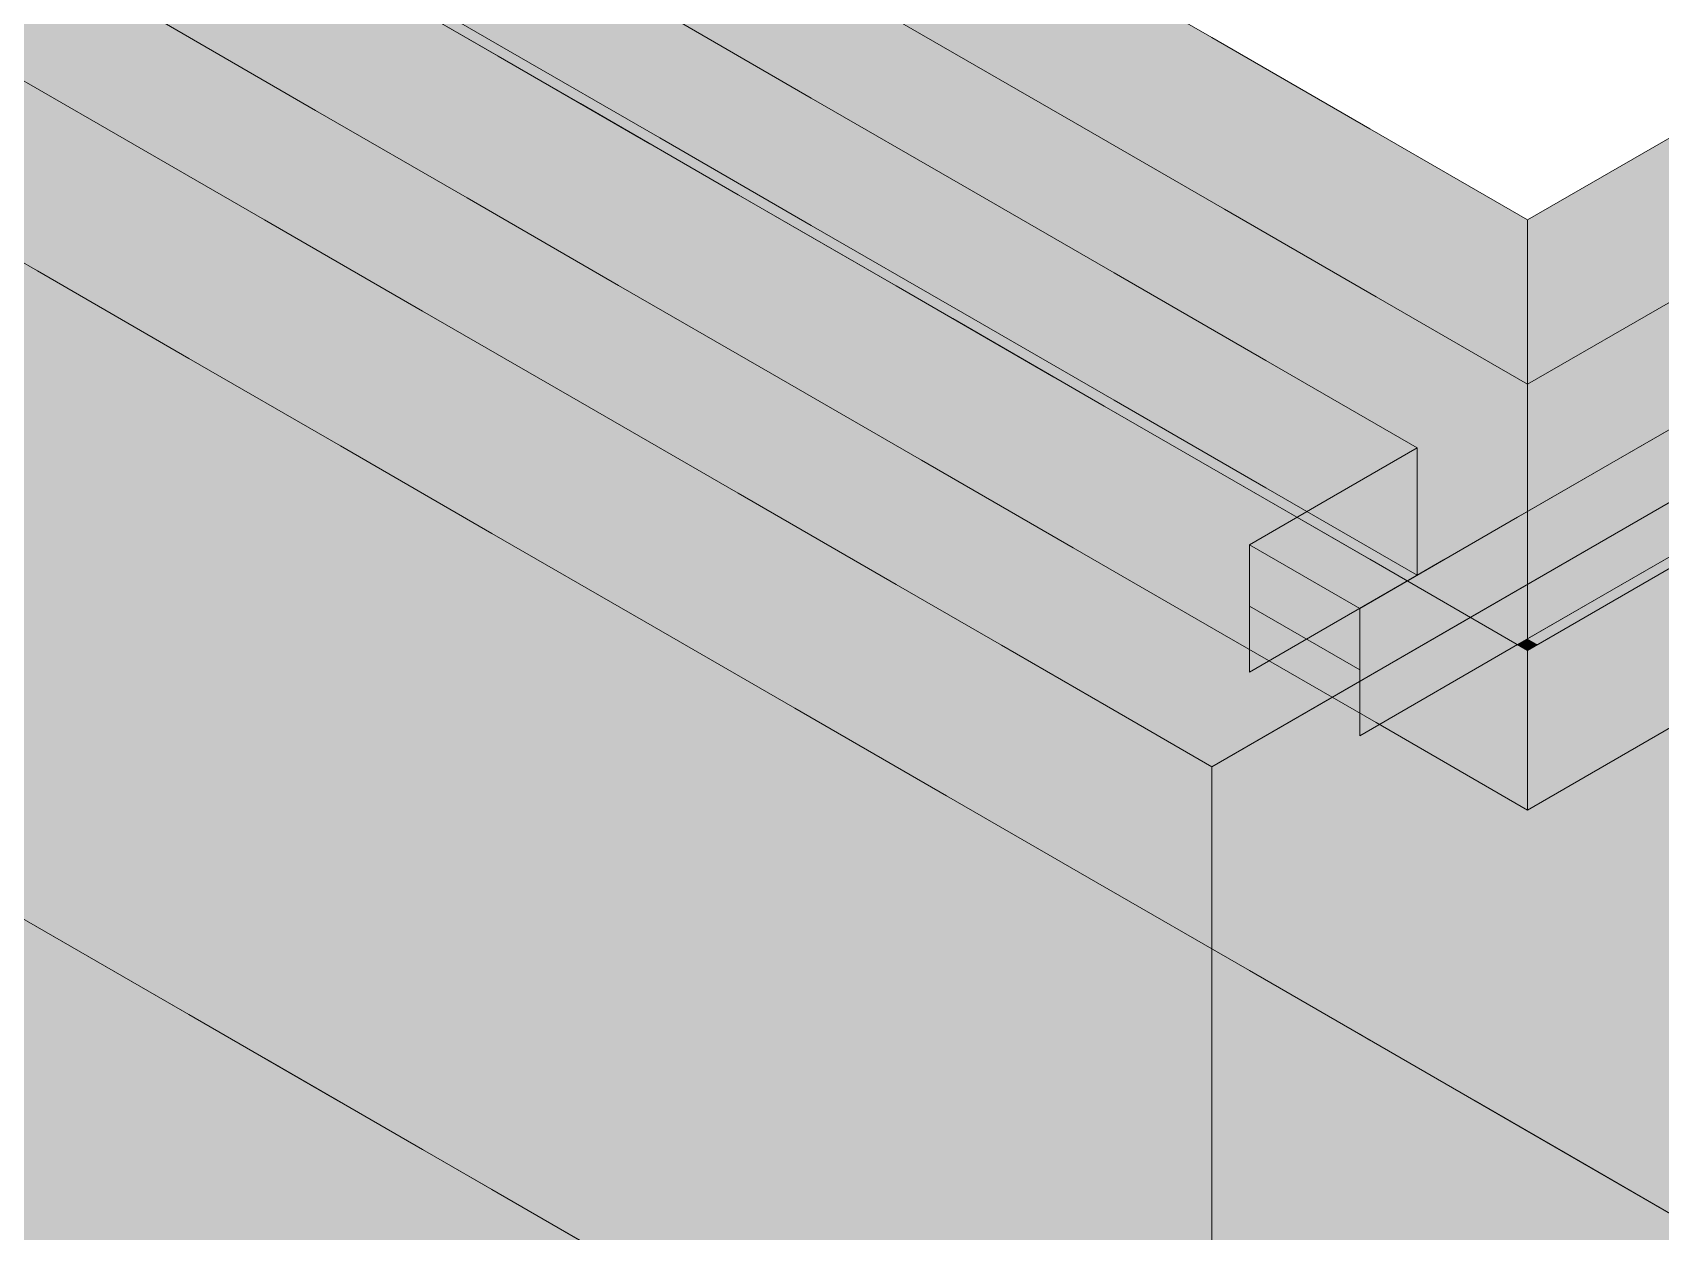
# Model space of a CAD drawing. Header units: metres. Extents: x 349021 to 349543, y 9281040 to 9281959.
# Drawn here: x 349206.8649 to 349207.3114, y 9281043.5325 to 9281043.8614 of the extents above; entities that cross this region are included whole.
import ezdxf

# ---------------------------------------------------------------- set-up
doc = ezdxf.new("R2010")
doc.units = ezdxf.units.M
doc.header["$LTSCALE"] = 0.25
doc.layers.add('ISO-3D', color=7, linetype='CONTINUOUS', lineweight=13)
doc.layers.add('ISO-3D-ARISTAS', color=250, linetype='CONTINUOUS', lineweight=13)

msp = doc.modelspace()

# ---------------------------------------------------------------- linework, layer by layer
at = {"layer": 'ISO-3D', "true_color": 0x9e9d98}
for points in [[(349207.01519, 9281043.86), (349206.97189, 9281043.885), (349207.01519, 9281043.91), (349206.97189, 9281043.935)], [(349207.10179, 9281043.86), (349207.05849, 9281043.885), (349207.10179, 9281043.91), (349207.05849, 9281043.935)], [(349206.98411, 9281043.857), (349206.94255, 9281043.88099), (349206.98411, 9281043.89795), (349206.94255, 9281043.92194)], [(349206.99542, 9281043.85649), (349206.95386, 9281043.88048), (349206.99542, 9281043.89142), (349206.95386, 9281043.91541)], [(349207.05849, 9281043.835), (349207.01519, 9281043.86), (349207.05849, 9281043.885), (349207.01519, 9281043.91)], [(349207.06722, 9281043.84996), (349207.02566, 9281043.87395), (349207.06722, 9281043.88489), (349207.02566, 9281043.90888)], [(349207.1451, 9281043.835), (349207.10179, 9281043.86), (349207.1451, 9281043.885), (349207.10179, 9281043.91)], [(349206.94255, 9281043.84004), (349206.901, 9281043.86403), (349206.94255, 9281043.88099), (349206.901, 9281043.90498)], [(349207.02566, 9281043.833), (349206.98411, 9281043.857), (349207.02566, 9281043.87395), (349206.98411, 9281043.89795)], [(349207.03697, 9281043.8325), (349206.99542, 9281043.85649), (349207.03697, 9281043.86742), (349206.99542, 9281043.89142)], [(349206.98411, 9281043.81605), (349206.94255, 9281043.84004), (349206.98411, 9281043.857), (349206.94255, 9281043.88099)], [(349207.01519, 9281043.8419), (349206.97189, 9281043.8669), (349207.01519, 9281043.86), (349206.97189, 9281043.885)], [(349207.10179, 9281043.81), (349207.05849, 9281043.835), (349207.10179, 9281043.86), (349207.05849, 9281043.885)], [(349207.10878, 9281043.82597), (349207.06722, 9281043.84996), (349207.10878, 9281043.86089), (349207.06722, 9281043.88489)], [(349207.1884, 9281043.81), (349207.1451, 9281043.835), (349207.1884, 9281043.86), (349207.1451, 9281043.885)], [(349207.06722, 9281043.80901), (349207.02566, 9281043.833), (349207.06722, 9281043.84996), (349207.02566, 9281043.87395)], [(349207.07853, 9281043.80851), (349207.03697, 9281043.8325), (349207.07853, 9281043.84343), (349207.03697, 9281043.86742)], [(349206.88529, 9281043.785), (349206.84199, 9281043.81), (349206.88529, 9281043.835), (349206.84199, 9281043.86)], [(349207.05849, 9281043.8169), (349207.01519, 9281043.8419), (349207.05849, 9281043.835), (349207.01519, 9281043.86)], [(349207.1451, 9281043.785), (349207.10179, 9281043.81), (349207.1451, 9281043.835), (349207.10179, 9281043.86)], [(349207.15033, 9281043.80198), (349207.10878, 9281043.82597), (349207.15033, 9281043.8369), (349207.10878, 9281043.86089)], [(349207.2317, 9281043.785), (349207.1884, 9281043.81), (349207.2317, 9281043.835), (349207.1884, 9281043.86)], [(349207.02566, 9281043.79205), (349206.98411, 9281043.81605), (349207.02566, 9281043.833), (349206.98411, 9281043.857)], [(349207.10878, 9281043.78502), (349207.06722, 9281043.80901), (349207.10878, 9281043.82597), (349207.06722, 9281043.84996)], [(349207.12009, 9281043.78451), (349207.07853, 9281043.80851), (349207.12009, 9281043.81944), (349207.07853, 9281043.84343)], [(349207.19189, 9281043.77798), (349207.15033, 9281043.80198), (349207.19189, 9281043.81291), (349207.15033, 9281043.8369)], [(349206.92859, 9281043.76), (349206.88529, 9281043.785), (349206.92859, 9281043.81), (349206.88529, 9281043.835)], [(349207.06722, 9281043.76806), (349207.02566, 9281043.79205), (349207.06722, 9281043.80901), (349207.02566, 9281043.833)], [(349207.10179, 9281043.7919), (349207.05849, 9281043.8169), (349207.10179, 9281043.81), (349207.05849, 9281043.835)], [(349207.1884, 9281043.76), (349207.1451, 9281043.785), (349207.1884, 9281043.81), (349207.1451, 9281043.835)], [(349207.275, 9281043.76), (349207.2317, 9281043.785), (349207.275, 9281043.81), (349207.2317, 9281043.835)], [(349207.15033, 9281043.76103), (349207.10878, 9281043.78502), (349207.15033, 9281043.80198), (349207.10878, 9281043.82597)], [(349206.86626, 9281043.75099), (349206.8247, 9281043.77498), (349206.86626, 9281043.79599), (349206.8247, 9281043.81998)], [(349207.16164, 9281043.76052), (349207.12009, 9281043.78451), (349207.16164, 9281043.79545), (349207.12009, 9281043.81944)], [(349206.88529, 9281043.735), (349206.84199, 9281043.76), (349206.88529, 9281043.785), (349206.84199, 9281043.81)], [(349206.97189, 9281043.735), (349206.92859, 9281043.76), (349206.97189, 9281043.785), (349206.92859, 9281043.81)], [(349207.1451, 9281043.7669), (349207.10179, 9281043.7919), (349207.1451, 9281043.785), (349207.10179, 9281043.81)], [(349207.2317, 9281043.735), (349207.1884, 9281043.76), (349207.2317, 9281043.785), (349207.1884, 9281043.81)], [(349207.23344, 9281043.75399), (349207.19189, 9281043.77798), (349207.23344, 9281043.78892), (349207.19189, 9281043.81291)], [(349207.10878, 9281043.74407), (349207.06722, 9281043.76806), (349207.10878, 9281043.78502), (349207.06722, 9281043.80901)], [(349207.19189, 9281043.73703), (349207.15033, 9281043.76103), (349207.19189, 9281043.77798), (349207.15033, 9281043.80198)], [(349206.90781, 9281043.727), (349206.86626, 9281043.75099), (349206.90781, 9281043.772), (349206.86626, 9281043.79599)], [(349207.2032, 9281043.73653), (349207.16164, 9281043.76052), (349207.2032, 9281043.77145), (349207.16164, 9281043.79545)], [(349207.275, 9281043.73), (349207.23344, 9281043.75399), (349207.275, 9281043.76492), (349207.23344, 9281043.78892)], [(349206.92859, 9281043.71), (349206.88529, 9281043.735), (349206.92859, 9281043.76), (349206.88529, 9281043.785)], [(349207.01519, 9281043.71), (349206.97189, 9281043.735), (349207.01519, 9281043.76), (349206.97189, 9281043.785)], [(349207.15033, 9281043.72008), (349207.10878, 9281043.74407), (349207.15033, 9281043.76103), (349207.10878, 9281043.78502)], [(349207.1884, 9281043.7419), (349207.1451, 9281043.7669), (349207.1884, 9281043.76), (349207.1451, 9281043.785)], [(349207.275, 9281043.71), (349207.2317, 9281043.735), (349207.275, 9281043.76), (349207.2317, 9281043.785)], [(349206.86626, 9281043.70599), (349206.8247, 9281043.72998), (349206.86626, 9281043.75099), (349206.8247, 9281043.77498)], [(349207.23344, 9281043.71304), (349207.19189, 9281043.73703), (349207.23344, 9281043.75399), (349207.19189, 9281043.77798)], [(349206.94937, 9281043.703), (349206.90781, 9281043.727), (349206.94937, 9281043.748), (349206.90781, 9281043.772)], [(349207.24475, 9281043.71254), (349207.2032, 9281043.73653), (349207.24475, 9281043.74746), (349207.2032, 9281043.77145)], [(349207.19189, 9281043.69608), (349207.15033, 9281043.72008), (349207.19189, 9281043.73703), (349207.15033, 9281043.76103)], [(349206.88529, 9281043.68833), (349206.84199, 9281043.71333), (349206.88529, 9281043.735), (349206.84199, 9281043.76)], [(349206.97189, 9281043.685), (349206.92859, 9281043.71), (349206.97189, 9281043.735), (349206.92859, 9281043.76)], [(349207.05849, 9281043.685), (349207.01519, 9281043.71), (349207.05849, 9281043.735), (349207.01519, 9281043.76)], [(349207.2317, 9281043.7169), (349207.1884, 9281043.7419), (349207.2317, 9281043.735), (349207.1884, 9281043.76)], [(349207.275, 9281043.68905), (349207.23344, 9281043.71304), (349207.275, 9281043.73), (349207.23344, 9281043.75399)], [(349206.90781, 9281043.682), (349206.86626, 9281043.70599), (349206.90781, 9281043.727), (349206.86626, 9281043.75099)], [(349206.99092, 9281043.67901), (349206.94937, 9281043.703), (349206.99092, 9281043.72401), (349206.94937, 9281043.748)], [(349206.92859, 9281043.66333), (349206.88529, 9281043.68833), (349206.92859, 9281043.71), (349206.88529, 9281043.735)], [(349207.01519, 9281043.66), (349206.97189, 9281043.685), (349207.01519, 9281043.71), (349206.97189, 9281043.735)], [(349207.10179, 9281043.66), (349207.05849, 9281043.685), (349207.10179, 9281043.71), (349207.05849, 9281043.735)], [(349207.23344, 9281043.67209), (349207.19189, 9281043.69608), (349207.23344, 9281043.71304), (349207.19189, 9281043.73703)], [(349207.275, 9281043.6919), (349207.2317, 9281043.7169), (349207.275, 9281043.71), (349207.2317, 9281043.735)], [(349206.86626, 9281043.66099), (349206.8247, 9281043.68498), (349206.86626, 9281043.70599), (349206.8247, 9281043.72998)], [(349206.94937, 9281043.658), (349206.90781, 9281043.682), (349206.94937, 9281043.703), (349206.90781, 9281043.727)], [(349207.03248, 9281043.65502), (349206.99092, 9281043.67901), (349207.03248, 9281043.70002), (349206.99092, 9281043.72401)], [(349207.22895, 9281043.68659), (349207.1987, 9281043.70405), (349207.22895, 9281043.70341), (349207.1987, 9281043.72087)], [(349206.88529, 9281043.64167), (349206.84199, 9281043.66667), (349206.88529, 9281043.68833), (349206.84199, 9281043.71333)], [(349207.275, 9281043.6481), (349207.23344, 9281043.67209), (349207.275, 9281043.68905), (349207.23344, 9281043.71304)], [(349206.97189, 9281043.63833), (349206.92859, 9281043.66333), (349206.97189, 9281043.685), (349206.92859, 9281043.71)], [(349207.05849, 9281043.635), (349207.01519, 9281043.66), (349207.05849, 9281043.685), (349207.01519, 9281043.71)], [(349207.13066, 9281043.64333), (349207.10179, 9281043.66), (349207.13066, 9281043.69333), (349207.10179, 9281043.71)], [(349206.90781, 9281043.637), (349206.86626, 9281043.66099), (349206.90781, 9281043.682), (349206.86626, 9281043.70599)], [(349206.99092, 9281043.63401), (349206.94937, 9281043.658), (349206.99092, 9281043.67901), (349206.94937, 9281043.703)], [(349207.07404, 9281043.63103), (349207.03248, 9281043.65502), (349207.07404, 9281043.67603), (349207.03248, 9281043.70002)], [(349207.15953, 9281043.62667), (349207.13066, 9281043.64333), (349207.15953, 9281043.67667), (349207.13066, 9281043.69333)], [(349206.86626, 9281043.61599), (349206.8247, 9281043.63998), (349206.86626, 9281043.66099), (349206.8247, 9281043.68498)], [(349206.92859, 9281043.61667), (349206.88529, 9281043.64167), (349206.92859, 9281043.66333), (349206.88529, 9281043.68833)], [(349207.01519, 9281043.61333), (349206.97189, 9281043.63833), (349207.01519, 9281043.66), (349206.97189, 9281043.685)], [(349207.10179, 9281043.61), (349207.05849, 9281043.635), (349207.10179, 9281043.66), (349207.05849, 9281043.685)], [(349206.94937, 9281043.613), (349206.90781, 9281043.637), (349206.94937, 9281043.658), (349206.90781, 9281043.682)], [(349207.03248, 9281043.61002), (349206.99092, 9281043.63401), (349207.03248, 9281043.65502), (349206.99092, 9281043.67901)], [(349207.11559, 9281043.60703), (349207.07404, 9281043.63103), (349207.11559, 9281043.65203), (349207.07404, 9281043.67603)], [(349207.1884, 9281043.61), (349207.15953, 9281043.62667), (349207.1884, 9281043.66), (349207.15953, 9281043.67667)], [(349206.88529, 9281043.595), (349206.84199, 9281043.62), (349206.88529, 9281043.64167), (349206.84199, 9281043.66667)], [(349206.97189, 9281043.59167), (349206.92859, 9281043.61667), (349206.97189, 9281043.63833), (349206.92859, 9281043.66333)], [(349206.90781, 9281043.592), (349206.86626, 9281043.61599), (349206.90781, 9281043.637), (349206.86626, 9281043.66099)], [(349206.99092, 9281043.58901), (349206.94937, 9281043.613), (349206.99092, 9281043.63401), (349206.94937, 9281043.658)], [(349207.05849, 9281043.58833), (349207.01519, 9281043.61333), (349207.05849, 9281043.635), (349207.01519, 9281043.66)], [(349207.13066, 9281043.59333), (349207.10179, 9281043.61), (349207.13066, 9281043.64333), (349207.10179, 9281043.66)], [(349207.07404, 9281043.58603), (349207.03248, 9281043.61002), (349207.07404, 9281043.63103), (349207.03248, 9281043.65502)], [(349207.15715, 9281043.58304), (349207.11559, 9281043.60703), (349207.15715, 9281043.62804), (349207.11559, 9281043.65203)], [(349206.92859, 9281043.57), (349206.88529, 9281043.595), (349206.92859, 9281043.61667), (349206.88529, 9281043.64167)], [(349207.15953, 9281043.57667), (349207.13066, 9281043.59333), (349207.15953, 9281043.62667), (349207.13066, 9281043.64333)], [(349206.94937, 9281043.568), (349206.90781, 9281043.592), (349206.94937, 9281043.613), (349206.90781, 9281043.637)], [(349207.01519, 9281043.56667), (349206.97189, 9281043.59167), (349207.01519, 9281043.61333), (349206.97189, 9281043.63833)], [(349207.03248, 9281043.56502), (349206.99092, 9281043.58901), (349207.03248, 9281043.61002), (349206.99092, 9281043.63401)], [(349207.10179, 9281043.56333), (349207.05849, 9281043.58833), (349207.10179, 9281043.61), (349207.05849, 9281043.635)], [(349207.11559, 9281043.56203), (349207.07404, 9281043.58603), (349207.11559, 9281043.60703), (349207.07404, 9281043.63103)], [(349207.1987, 9281043.55905), (349207.15715, 9281043.58304), (349207.1987, 9281043.60405), (349207.15715, 9281043.62804)], [(349207.1884, 9281043.56), (349207.15953, 9281043.57667), (349207.1884, 9281043.61), (349207.15953, 9281043.62667)], [(349206.88529, 9281043.54833), (349206.84199, 9281043.57333), (349206.88529, 9281043.595), (349206.84199, 9281043.62)], [(349206.97189, 9281043.545), (349206.92859, 9281043.57), (349206.97189, 9281043.59167), (349206.92859, 9281043.61667)], [(349206.99092, 9281043.54401), (349206.94937, 9281043.568), (349206.99092, 9281043.58901), (349206.94937, 9281043.613)], [(349207.05849, 9281043.54167), (349207.01519, 9281043.56667), (349207.05849, 9281043.58833), (349207.01519, 9281043.61333)], [(349207.07404, 9281043.54103), (349207.03248, 9281043.56502), (349207.07404, 9281043.58603), (349207.03248, 9281043.61002)], [(349207.13066, 9281043.54667), (349207.10179, 9281043.56333), (349207.13066, 9281043.59333), (349207.10179, 9281043.61)], [(349207.15715, 9281043.53804), (349207.11559, 9281043.56203), (349207.15715, 9281043.58304), (349207.11559, 9281043.60703)], [(349207.22895, 9281043.54159), (349207.1987, 9281043.55905), (349207.22895, 9281043.58659), (349207.1987, 9281043.60405)], [(349206.92859, 9281043.52333), (349206.88529, 9281043.54833), (349206.92859, 9281043.57), (349206.88529, 9281043.595)], [(349207.01519, 9281043.52), (349206.97189, 9281043.545), (349207.01519, 9281043.56667), (349206.97189, 9281043.59167)], [(349207.15953, 9281043.53), (349207.13066, 9281043.54667), (349207.15953, 9281043.57667), (349207.13066, 9281043.59333)], [(349207.03248, 9281043.52002), (349206.99092, 9281043.54401), (349207.03248, 9281043.56502), (349206.99092, 9281043.58901)], [(349207.10179, 9281043.51667), (349207.05849, 9281043.54167), (349207.10179, 9281043.56333), (349207.05849, 9281043.58833)], [(349207.2317, 9281043.54), (349207.22895, 9281043.54159), (349207.2317, 9281043.585), (349207.22895, 9281043.58659)], [(349207.11559, 9281043.51703), (349207.07404, 9281043.54103), (349207.11559, 9281043.56203), (349207.07404, 9281043.58603)], [(349207.1987, 9281043.51405), (349207.15715, 9281043.53804), (349207.1987, 9281043.55905), (349207.15715, 9281043.58304)], [(349207.26057, 9281043.52333), (349207.2317, 9281043.54), (349207.26057, 9281043.56833), (349207.2317, 9281043.585)], [(349206.88529, 9281043.50167), (349206.84199, 9281043.52667), (349206.88529, 9281043.54833), (349206.84199, 9281043.57333)], [(349207.1884, 9281043.51333), (349207.15953, 9281043.53), (349207.1884, 9281043.56), (349207.15953, 9281043.57667)], [(349206.97189, 9281043.49833), (349206.92859, 9281043.52333), (349206.97189, 9281043.545), (349206.92859, 9281043.57)], [(349207.28943, 9281043.50667), (349207.26057, 9281043.52333), (349207.28943, 9281043.55167), (349207.26057, 9281043.56833)], [(349207.05849, 9281043.495), (349207.01519, 9281043.52), (349207.05849, 9281043.54167), (349207.01519, 9281043.56667)], [(349207.07404, 9281043.49603), (349207.03248, 9281043.52002), (349207.07404, 9281043.54103), (349207.03248, 9281043.56502)], [(349207.13066, 9281043.5), (349207.10179, 9281043.51667), (349207.13066, 9281043.54667), (349207.10179, 9281043.56333)], [(349207.15715, 9281043.49304), (349207.11559, 9281043.51703), (349207.15715, 9281043.53804), (349207.11559, 9281043.56203)], [(349207.22895, 9281043.49659), (349207.1987, 9281043.51405), (349207.22895, 9281043.54159), (349207.1987, 9281043.55905)], [(349207.3183, 9281043.49), (349207.28943, 9281043.50667), (349207.3183, 9281043.535), (349207.28943, 9281043.55167)], [(349206.92859, 9281043.47667), (349206.88529, 9281043.50167), (349206.92859, 9281043.52333), (349206.88529, 9281043.54833)], [(349207.15953, 9281043.48333), (349207.13066, 9281043.5), (349207.15953, 9281043.53), (349207.13066, 9281043.54667)], [(349207.01519, 9281043.47333), (349206.97189, 9281043.49833), (349207.01519, 9281043.52), (349206.97189, 9281043.545)], [(349207.10179, 9281043.47), (349207.05849, 9281043.495), (349207.10179, 9281043.51667), (349207.05849, 9281043.54167)], [(349207.2317, 9281043.495), (349207.22895, 9281043.49659), (349207.2317, 9281043.54), (349207.22895, 9281043.54159)], [(349207.11559, 9281043.47203), (349207.07404, 9281043.49603), (349207.11559, 9281043.51703), (349207.07404, 9281043.54103)], [(349207.1987, 9281043.46905), (349207.15715, 9281043.49304), (349207.1987, 9281043.51405), (349207.15715, 9281043.53804)], [(349207.26057, 9281043.47833), (349207.2317, 9281043.495), (349207.26057, 9281043.52333), (349207.2317, 9281043.54)]]:
    msp.add_solid(points, dxfattribs=at)
at = {"layer": 'ISO-3D', "true_color": 0xb0aea8}
for points in [[(349206.87663, 9281043.88), (349206.84199, 9281043.86), (349206.83333, 9281043.905), (349206.79869, 9281043.885)], [(349206.95457, 9281043.875), (349206.91993, 9281043.855), (349206.91127, 9281043.9), (349206.87663, 9281043.88)], [(349207.03251, 9281043.87), (349206.99787, 9281043.85), (349206.98921, 9281043.895), (349206.95457, 9281043.875)], [(349207.11046, 9281043.865), (349207.07581, 9281043.845), (349207.06715, 9281043.89), (349207.03251, 9281043.87)], [(349206.901, 9281043.86403), (349206.86285, 9281043.84201), (349206.85944, 9281043.88802), (349206.82129, 9281043.866)], [(349207.10878, 9281043.86089), (349207.07853, 9281043.84343), (349207.06722, 9281043.88489), (349207.03697, 9281043.86742)], [(349207.1884, 9281043.86), (349207.15376, 9281043.84), (349207.1451, 9281043.885), (349207.11046, 9281043.865)], [(349206.91993, 9281043.855), (349206.88529, 9281043.835), (349206.87663, 9281043.88), (349206.84199, 9281043.86)], [(349206.99542, 9281043.85649), (349206.99267, 9281043.8549), (349206.95386, 9281043.88048), (349206.95111, 9281043.8789)], [(349206.99787, 9281043.85), (349206.96323, 9281043.83), (349206.95457, 9281043.875), (349206.91993, 9281043.855)], [(349207.07581, 9281043.845), (349207.04117, 9281043.825), (349207.03251, 9281043.87), (349206.99787, 9281043.85)], [(349206.94255, 9281043.84004), (349206.9044, 9281043.81801), (349206.901, 9281043.86403), (349206.86285, 9281043.84201)], [(349207.15376, 9281043.84), (349207.11912, 9281043.82), (349207.11046, 9281043.865), (349207.07581, 9281043.845)], [(349207.15033, 9281043.8369), (349207.12009, 9281043.81944), (349207.10878, 9281043.86089), (349207.07853, 9281043.84343)], [(349207.2317, 9281043.835), (349207.19706, 9281043.815), (349207.1884, 9281043.86), (349207.15376, 9281043.84)], [(349206.96323, 9281043.83), (349206.92859, 9281043.81), (349206.91993, 9281043.855), (349206.88529, 9281043.835)], [(349207.03697, 9281043.8325), (349207.03422, 9281043.83091), (349206.99542, 9281043.85649), (349206.99267, 9281043.8549)], [(349207.04117, 9281043.825), (349207.00653, 9281043.805), (349206.99787, 9281043.85), (349206.96323, 9281043.83)], [(349206.9044, 9281043.81801), (349206.86626, 9281043.79599), (349206.86285, 9281043.84201), (349206.8247, 9281043.81998)], [(349207.11912, 9281043.82), (349207.08447, 9281043.8), (349207.07581, 9281043.845), (349207.04117, 9281043.825)], [(349206.98411, 9281043.81605), (349206.94596, 9281043.79402), (349206.94255, 9281043.84004), (349206.9044, 9281043.81801)], [(349207.19706, 9281043.815), (349207.16242, 9281043.795), (349207.15376, 9281043.84), (349207.11912, 9281043.82)], [(349207.19189, 9281043.81291), (349207.16164, 9281043.79545), (349207.15033, 9281043.8369), (349207.12009, 9281043.81944)], [(349207.07853, 9281043.80851), (349207.07578, 9281043.80692), (349207.03697, 9281043.8325), (349207.03422, 9281043.83091)], [(349207.275, 9281043.81), (349207.24036, 9281043.79), (349207.2317, 9281043.835), (349207.19706, 9281043.815)], [(349207.34717, 9281043.81833), (349207.30387, 9281043.79333), (349207.3183, 9281043.835), (349207.275, 9281043.81)], [(349207.00653, 9281043.805), (349206.97189, 9281043.785), (349206.96323, 9281043.83), (349206.92859, 9281043.81)], [(349207.08447, 9281043.8), (349207.04983, 9281043.78), (349207.04117, 9281043.825), (349207.00653, 9281043.805)], [(349207.16242, 9281043.795), (349207.12778, 9281043.775), (349207.11912, 9281043.82), (349207.08447, 9281043.8)], [(349207.37604, 9281043.80167), (349207.33274, 9281043.77667), (349207.34717, 9281043.81833), (349207.30387, 9281043.79333)], [(349206.94596, 9281043.79402), (349206.90781, 9281043.772), (349206.9044, 9281043.81801), (349206.86626, 9281043.79599)], [(349207.02566, 9281043.79205), (349206.98752, 9281043.77003), (349206.98411, 9281043.81605), (349206.94596, 9281043.79402)], [(349207.24036, 9281043.79), (349207.20572, 9281043.77), (349207.19706, 9281043.815), (349207.16242, 9281043.795)], [(349207.23344, 9281043.78892), (349207.2032, 9281043.77145), (349207.19189, 9281043.81291), (349207.16164, 9281043.79545)], [(349207.30387, 9281043.79333), (349207.26923, 9281043.77333), (349207.275, 9281043.81), (349207.24036, 9281043.79)], [(349207.04983, 9281043.78), (349207.01519, 9281043.76), (349207.00653, 9281043.805), (349206.97189, 9281043.785)], [(349207.12009, 9281043.78451), (349207.11734, 9281043.78293), (349207.07853, 9281043.80851), (349207.07578, 9281043.80692)], [(349207.12778, 9281043.775), (349207.09313, 9281043.755), (349207.08447, 9281043.8), (349207.04983, 9281043.78)], [(349206.98752, 9281043.77003), (349206.94937, 9281043.748), (349206.94596, 9281043.79402), (349206.90781, 9281043.772)], [(349207.06722, 9281043.76806), (349207.02907, 9281043.74604), (349207.02566, 9281043.79205), (349206.98752, 9281043.77003)], [(349207.20572, 9281043.77), (349207.17108, 9281043.75), (349207.16242, 9281043.795), (349207.12778, 9281043.775)], [(349207.33274, 9281043.77667), (349207.29809, 9281043.75667), (349207.30387, 9281043.79333), (349207.26923, 9281043.77333)], [(349207.275, 9281043.76492), (349207.24475, 9281043.74746), (349207.23344, 9281043.78892), (349207.2032, 9281043.77145)], [(349207.26923, 9281043.77333), (349207.23459, 9281043.75333), (349207.24036, 9281043.79), (349207.20572, 9281043.77)], [(349207.3468, 9281043.77145), (349207.30525, 9281043.74746), (349207.31656, 9281043.78892), (349207.275, 9281043.76492)], [(349207.16164, 9281043.76052), (349207.15889, 9281043.75893), (349207.12009, 9281043.78451), (349207.11734, 9281043.78293)], [(349207.09313, 9281043.755), (349207.05849, 9281043.735), (349207.04983, 9281043.78), (349207.01519, 9281043.76)], [(349207.17108, 9281043.75), (349207.13644, 9281043.73), (349207.12778, 9281043.775), (349207.09313, 9281043.755)], [(349207.3616, 9281043.76), (349207.32696, 9281043.74), (349207.33274, 9281043.77667), (349207.29809, 9281043.75667)], [(349207.02907, 9281043.74604), (349206.99092, 9281043.72401), (349206.98752, 9281043.77003), (349206.94937, 9281043.748)], [(349207.23459, 9281043.75333), (349207.19994, 9281043.73333), (349207.20572, 9281043.77), (349207.17108, 9281043.75)], [(349207.29809, 9281043.75667), (349207.26345, 9281043.73667), (349207.26923, 9281043.77333), (349207.23459, 9281043.75333)], [(349207.10878, 9281043.74407), (349207.07063, 9281043.72204), (349207.06722, 9281043.76806), (349207.02907, 9281043.74604)], [(349207.30525, 9281043.74746), (349207.275, 9281043.73), (349207.275, 9281043.76492), (349207.24475, 9281043.74746)], [(349207.2032, 9281043.73653), (349207.20045, 9281043.73494), (349207.16164, 9281043.76052), (349207.15889, 9281043.75893)], [(349207.32696, 9281043.74), (349207.29232, 9281043.72), (349207.29809, 9281043.75667), (349207.26345, 9281043.73667)], [(349207.13644, 9281043.73), (349207.10179, 9281043.71), (349207.09313, 9281043.755), (349207.05849, 9281043.735)], [(349207.26345, 9281043.73667), (349207.22881, 9281043.71667), (349207.23459, 9281043.75333), (349207.19994, 9281043.73333)], [(349207.19994, 9281043.73333), (349207.1653, 9281043.71333), (349207.17108, 9281043.75), (349207.13644, 9281043.73)], [(349207.275, 9281043.73), (349207.25197, 9281043.71671), (349207.24475, 9281043.74746), (349207.22173, 9281043.73417)], [(349207.07063, 9281043.72204), (349207.03248, 9281043.70002), (349207.02907, 9281043.74604), (349206.99092, 9281043.72401)], [(349207.15033, 9281043.72008), (349207.11218, 9281043.69805), (349207.10878, 9281043.74407), (349207.07063, 9281043.72204)], [(349207.25197, 9281043.71671), (349207.22895, 9281043.70341), (349207.22173, 9281043.73417), (349207.1987, 9281043.72087)], [(349207.24475, 9281043.71254), (349207.242, 9281043.71095), (349207.2032, 9281043.73653), (349207.20045, 9281043.73494)], [(349207.29232, 9281043.72), (349207.25768, 9281043.7), (349207.26345, 9281043.73667), (349207.22881, 9281043.71667)], [(349207.34955, 9281043.73494), (349207.308, 9281043.71095), (349207.3468, 9281043.73653), (349207.30525, 9281043.71254)], [(349207.1653, 9281043.71333), (349207.13066, 9281043.69333), (349207.13644, 9281043.73), (349207.10179, 9281043.71)], [(349207.22881, 9281043.71667), (349207.19417, 9281043.69667), (349207.19994, 9281043.73333), (349207.1653, 9281043.71333)], [(349207.11218, 9281043.69805), (349207.07404, 9281043.67603), (349207.07063, 9281043.72204), (349207.03248, 9281043.70002)], [(349207.19189, 9281043.69608), (349207.15374, 9281043.67406), (349207.15033, 9281043.72008), (349207.11218, 9281043.69805)], [(349207.25768, 9281043.7), (349207.22304, 9281043.68), (349207.22881, 9281043.71667), (349207.19417, 9281043.69667)], [(349207.19417, 9281043.69667), (349207.15953, 9281043.67667), (349207.1653, 9281043.71333), (349207.13066, 9281043.69333)], [(349207.308, 9281043.71095), (349207.27775, 9281043.69349), (349207.30525, 9281043.71254), (349207.275, 9281043.69507)], [(349207.15374, 9281043.67406), (349207.11559, 9281043.65203), (349207.11218, 9281043.69805), (349207.07404, 9281043.67603)], [(349207.23344, 9281043.67209), (349207.1953, 9281043.65007), (349207.19189, 9281043.69608), (349207.15374, 9281043.67406)], [(349207.22304, 9281043.68), (349207.1884, 9281043.66), (349207.19417, 9281043.69667), (349207.15953, 9281043.67667)], [(349207.27775, 9281043.69349), (349207.275, 9281043.6919), (349207.275, 9281043.69507), (349207.27225, 9281043.69349)], [(349207.1953, 9281043.65007), (349207.15715, 9281043.62804), (349207.15374, 9281043.67406), (349207.11559, 9281043.65203)], [(349207.275, 9281043.6481), (349207.23685, 9281043.62607), (349207.23344, 9281043.67209), (349207.1953, 9281043.65007)], [(349207.35642, 9281043.64908), (349207.31487, 9281043.62508), (349207.31656, 9281043.67209), (349207.275, 9281043.6481)], [(349207.23685, 9281043.62607), (349207.1987, 9281043.60405), (349207.1953, 9281043.65007), (349207.15715, 9281043.62804)], [(349207.31487, 9281043.62508), (349207.27672, 9281043.60306), (349207.275, 9281043.6481), (349207.23685, 9281043.62607)], [(349206.88529, 9281043.605), (349206.85281, 9281043.58625), (349206.84199, 9281043.63), (349206.80951, 9281043.61125)], [(349207.27672, 9281043.60306), (349207.23857, 9281043.58103), (349207.23685, 9281043.62607), (349207.1987, 9281043.60405)], [(349207.35473, 9281043.60207), (349207.31658, 9281043.58004), (349207.31487, 9281043.62508), (349207.27672, 9281043.60306)], [(349206.92859, 9281043.58), (349206.89611, 9281043.56125), (349206.88529, 9281043.605), (349206.85281, 9281043.58625)], [(349207.31658, 9281043.58004), (349207.27844, 9281043.55802), (349207.27672, 9281043.60306), (349207.23857, 9281043.58103)], [(349206.89611, 9281043.56125), (349206.86364, 9281043.5425), (349206.85281, 9281043.58625), (349206.82034, 9281043.5675)], [(349206.97189, 9281043.555), (349206.93942, 9281043.53625), (349206.92859, 9281043.58), (349206.89611, 9281043.56125)], [(349207.35645, 9281043.55702), (349207.3183, 9281043.535), (349207.31658, 9281043.58004), (349207.27844, 9281043.55802)], [(349206.93942, 9281043.53625), (349206.90694, 9281043.5175), (349206.89611, 9281043.56125), (349206.86364, 9281043.5425)], [(349207.01519, 9281043.53), (349206.98272, 9281043.51125), (349206.97189, 9281043.555), (349206.93942, 9281043.53625)], [(349206.90694, 9281043.5175), (349206.87446, 9281043.49875), (349206.86364, 9281043.5425), (349206.83116, 9281043.52375)], [(349206.98272, 9281043.51125), (349206.95024, 9281043.4925), (349206.93942, 9281043.53625), (349206.90694, 9281043.5175)]]:
    msp.add_solid(points, dxfattribs=at)
at = {"layer": 'ISO-3D', "true_color": 0x8e8d88}
for points in [[(349207.3183, 9281043.785), (349207.275, 9281043.76), (349207.3183, 9281043.835), (349207.275, 9281043.81)], [(349207.31656, 9281043.75399), (349207.275, 9281043.73), (349207.31656, 9281043.78892), (349207.275, 9281043.76492)], [(349207.3183, 9281043.735), (349207.275, 9281043.71), (349207.3183, 9281043.785), (349207.275, 9281043.76)], [(349207.31555, 9281043.71849), (349207.27225, 9281043.69349), (349207.31555, 9281043.75341), (349207.27225, 9281043.72841)], [(349207.31656, 9281043.71304), (349207.275, 9281043.68905), (349207.31656, 9281043.75399), (349207.275, 9281043.73)], [(349207.24475, 9281043.71254), (349207.22173, 9281043.69924), (349207.24475, 9281043.74746), (349207.22173, 9281043.73417)], [(349207.22173, 9281043.69924), (349207.1987, 9281043.68595), (349207.22173, 9281043.73417), (349207.1987, 9281043.72087)], [(349207.3183, 9281043.7169), (349207.275, 9281043.6919), (349207.3183, 9281043.735), (349207.275, 9281043.71)], [(349207.3183, 9281043.685), (349207.28583, 9281043.66625), (349207.3183, 9281043.735), (349207.28583, 9281043.71625)], [(349207.27225, 9281043.69349), (349207.22895, 9281043.66849), (349207.27225, 9281043.72841), (349207.22895, 9281043.70341)], [(349207.28583, 9281043.66625), (349207.25335, 9281043.6475), (349207.28583, 9281043.71625), (349207.25335, 9281043.6975)], [(349207.31656, 9281043.67209), (349207.275, 9281043.6481), (349207.31656, 9281043.71304), (349207.275, 9281043.68905)], [(349207.25335, 9281043.6475), (349207.22087, 9281043.62875), (349207.25335, 9281043.6975), (349207.22087, 9281043.67875)], [(349207.3183, 9281043.635), (349207.28583, 9281043.61625), (349207.3183, 9281043.685), (349207.28583, 9281043.66625)], [(349207.22087, 9281043.62875), (349207.1884, 9281043.61), (349207.22087, 9281043.67875), (349207.1884, 9281043.66)], [(349207.28583, 9281043.61625), (349207.25335, 9281043.5975), (349207.28583, 9281043.66625), (349207.25335, 9281043.6475)], [(349207.25335, 9281043.5975), (349207.22087, 9281043.57875), (349207.25335, 9281043.6475), (349207.22087, 9281043.62875)], [(349207.3183, 9281043.6169), (349207.28583, 9281043.59815), (349207.3183, 9281043.635), (349207.28583, 9281043.61625)], [(349207.22087, 9281043.57875), (349207.1884, 9281043.56), (349207.22087, 9281043.62875), (349207.1884, 9281043.61)], [(349207.28583, 9281043.59815), (349207.25335, 9281043.5794), (349207.28583, 9281043.61625), (349207.25335, 9281043.5975)], [(349207.3183, 9281043.57595), (349207.28583, 9281043.5572), (349207.3183, 9281043.6169), (349207.28583, 9281043.59815)], [(349207.25335, 9281043.5794), (349207.22087, 9281043.56065), (349207.25335, 9281043.5975), (349207.22087, 9281043.57875)], [(349207.28583, 9281043.5572), (349207.25335, 9281043.53845), (349207.28583, 9281043.59815), (349207.25335, 9281043.5794)], [(349207.22087, 9281043.56065), (349207.1884, 9281043.5419), (349207.22087, 9281043.57875), (349207.1884, 9281043.56)], [(349207.25335, 9281043.53845), (349207.22087, 9281043.5197), (349207.25335, 9281043.5794), (349207.22087, 9281043.56065)], [(349207.3183, 9281043.535), (349207.28583, 9281043.51625), (349207.3183, 9281043.57595), (349207.28583, 9281043.5572)], [(349207.22087, 9281043.5197), (349207.1884, 9281043.50095), (349207.22087, 9281043.56065), (349207.1884, 9281043.5419)], [(349207.28583, 9281043.51625), (349207.25335, 9281043.4975), (349207.28583, 9281043.5572), (349207.25335, 9281043.53845)], [(349207.25335, 9281043.4975), (349207.22087, 9281043.47875), (349207.25335, 9281043.53845), (349207.22087, 9281043.5197)], [(349207.3183, 9281043.49), (349207.28583, 9281043.47125), (349207.3183, 9281043.535), (349207.28583, 9281043.51625)]]:
    msp.add_solid(points, dxfattribs=at)
at = {"layer": 'ISO-3D-ARISTAS', "color": 250}
for p, q in [((349207.06722, 9281043.88489), (349207.10878, 9281043.86089)), ((349207.06722, 9281043.88489), (349207.10878, 9281043.86089)), ((349207.1451, 9281043.885), (349207.1884, 9281043.86)), ((349207.1451, 9281043.885), (349207.1884, 9281043.86)), ((349206.99267, 9281043.8549), (349206.95111, 9281043.8789)), ((349206.95386, 9281043.88048), (349206.99542, 9281043.85649)), ((349206.99542, 9281043.85649), (349206.95386, 9281043.88048)), ((349207.03697, 9281043.86742), (349207.07853, 9281043.84343)), ((349207.07853, 9281043.84343), (349207.03697, 9281043.86742)), ((349206.94255, 9281043.84004), (349206.901, 9281043.86403)), ((349206.901, 9281043.86403), (349206.94255, 9281043.84004)), ((349207.01519, 9281043.8419), (349206.97189, 9281043.8669)), ((349206.84199, 9281043.86), (349206.88529, 9281043.835)), ((349206.88529, 9281043.835), (349206.84199, 9281043.86)), ((349207.10878, 9281043.86089), (349207.15033, 9281043.8369)), ((349207.10878, 9281043.86089), (349207.15033, 9281043.8369)), ((349207.1884, 9281043.86), (349207.2317, 9281043.835)), ((349207.1884, 9281043.86), (349207.2317, 9281043.835)), ((349207.03422, 9281043.83091), (349206.99267, 9281043.8549)), ((349206.99542, 9281043.85649), (349207.03697, 9281043.8325)), ((349207.03697, 9281043.8325), (349206.99542, 9281043.85649)), ((349207.05849, 9281043.8169), (349207.01519, 9281043.8419)), ((349207.07853, 9281043.84343), (349207.12009, 9281043.81944)), ((349207.12009, 9281043.81944), (349207.07853, 9281043.84343)), ((349206.98411, 9281043.81605), (349206.94255, 9281043.84004)), ((349206.94255, 9281043.84004), (349206.98411, 9281043.81605)), ((349207.15033, 9281043.8369), (349207.19189, 9281043.81291)), ((349207.15033, 9281043.8369), (349207.19189, 9281043.81291)), ((349206.88529, 9281043.835), (349206.92859, 9281043.81)), ((349206.92859, 9281043.81), (349206.88529, 9281043.835)), ((349207.03697, 9281043.8325), (349207.07853, 9281043.80851)), ((349207.07853, 9281043.80851), (349207.03697, 9281043.8325)), ((349207.2317, 9281043.835), (349207.275, 9281043.81)), ((349207.2317, 9281043.835), (349207.275, 9281043.81)), ((349207.275, 9281043.81), (349207.3183, 9281043.835)), ((349207.275, 9281043.81), (349207.3183, 9281043.835)), ((349207.07578, 9281043.80692), (349207.03422, 9281043.83091)), ((349206.8247, 9281043.81998), (349206.86626, 9281043.79599)), ((349206.86626, 9281043.79599), (349206.8247, 9281043.81998)), ((349207.16164, 9281043.79545), (349207.12009, 9281043.81944)), ((349207.12009, 9281043.81944), (349207.16164, 9281043.79545)), ((349207.02566, 9281043.79205), (349206.98411, 9281043.81605)), ((349206.98411, 9281043.81605), (349207.02566, 9281043.79205)), ((349207.10179, 9281043.7919), (349207.05849, 9281043.8169)), ((349206.92859, 9281043.81), (349206.97189, 9281043.785)), ((349206.97189, 9281043.785), (349206.92859, 9281043.81)), ((349207.19189, 9281043.81291), (349207.23344, 9281043.78892)), ((349207.19189, 9281043.81291), (349207.23344, 9281043.78892)), ((349207.275, 9281043.81), (349207.275, 9281043.76)), ((349207.275, 9281043.76), (349207.275, 9281043.81)), ((349207.11734, 9281043.78293), (349207.07578, 9281043.80692)), ((349207.07853, 9281043.80851), (349207.12009, 9281043.78451)), ((349207.12009, 9281043.78451), (349207.07853, 9281043.80851)), ((349206.86626, 9281043.79599), (349206.90781, 9281043.772)), ((349206.90781, 9281043.772), (349206.86626, 9281043.79599)), ((349207.06722, 9281043.76806), (349207.02566, 9281043.79205)), ((349207.02566, 9281043.79205), (349207.06722, 9281043.76806)), ((349207.1451, 9281043.7669), (349207.10179, 9281043.7919)), ((349207.2032, 9281043.77145), (349207.16164, 9281043.79545)), ((349207.16164, 9281043.79545), (349207.2032, 9281043.77145)), ((349207.23344, 9281043.78892), (349207.275, 9281043.76492)), ((349207.23344, 9281043.78892), (349207.275, 9281043.76492)), ((349207.275, 9281043.76492), (349207.31656, 9281043.78892)), ((349207.275, 9281043.76492), (349207.31656, 9281043.78892)), ((349206.97189, 9281043.785), (349207.01519, 9281043.76)), ((349207.01519, 9281043.76), (349206.97189, 9281043.785)), ((349207.15889, 9281043.75893), (349207.11734, 9281043.78293)), ((349207.12009, 9281043.78451), (349207.16164, 9281043.76052)), ((349207.16164, 9281043.76052), (349207.12009, 9281043.78451)), ((349206.90781, 9281043.772), (349206.94937, 9281043.748)), ((349206.94937, 9281043.748), (349206.90781, 9281043.772)), ((349207.2032, 9281043.77145), (349207.24475, 9281043.74746)), ((349207.24475, 9281043.74746), (349207.2032, 9281043.77145)), ((349207.3468, 9281043.77145), (349207.30525, 9281043.74746)), ((349207.10878, 9281043.74407), (349207.06722, 9281043.76806)), ((349207.06722, 9281043.76806), (349207.10878, 9281043.74407)), ((349207.1884, 9281043.7419), (349207.1451, 9281043.7669)), ((349207.275, 9281043.73), (349207.275, 9281043.76492)), ((349207.275, 9281043.76492), (349207.275, 9281043.73)), ((349207.16164, 9281043.76052), (349207.2032, 9281043.73653)), ((349207.2032, 9281043.73653), (349207.16164, 9281043.76052)), ((349207.01519, 9281043.76), (349207.05849, 9281043.735)), ((349207.05849, 9281043.735), (349207.01519, 9281043.76)), ((349207.20045, 9281043.73494), (349207.15889, 9281043.75893)), ((349207.275, 9281043.71), (349207.275, 9281043.76)), ((349207.275, 9281043.76), (349207.275, 9281043.71)), ((349207.27225, 9281043.72841), (349207.31555, 9281043.75341)), ((349206.94937, 9281043.748), (349206.99092, 9281043.72401)), ((349206.99092, 9281043.72401), (349206.94937, 9281043.748)), ((349207.22173, 9281043.73417), (349207.24475, 9281043.74746)), ((349207.22173, 9281043.73417), (349207.24475, 9281043.74746)), ((349207.24475, 9281043.74746), (349207.24475, 9281043.71254)), ((349207.24475, 9281043.74746), (349207.24475, 9281043.71254)), ((349207.30525, 9281043.74746), (349207.275, 9281043.73)), ((349207.15033, 9281043.72008), (349207.10878, 9281043.74407)), ((349207.10878, 9281043.74407), (349207.15033, 9281043.72008)), ((349207.2317, 9281043.7169), (349207.1884, 9281043.7419)), ((349207.32696, 9281043.74), (349207.29232, 9281043.72)), ((349207.05849, 9281043.735), (349207.10179, 9281043.71)), ((349207.10179, 9281043.71), (349207.05849, 9281043.735)), ((349207.1987, 9281043.72087), (349207.22173, 9281043.73417)), ((349207.1987, 9281043.72087), (349207.22173, 9281043.73417)), ((349207.242, 9281043.71095), (349207.20045, 9281043.73494)), ((349207.2032, 9281043.73653), (349207.24475, 9281043.71254)), ((349207.24475, 9281043.71254), (349207.2032, 9281043.73653)), ((349207.28583, 9281043.71625), (349207.3183, 9281043.735)), ((349207.30525, 9281043.71254), (349207.3468, 9281043.73653)), ((349207.34955, 9281043.73494), (349207.308, 9281043.71095)), ((349207.275, 9281043.73), (349207.25197, 9281043.71671)), ((349207.275, 9281043.73), (349207.275, 9281043.68905)), ((349207.275, 9281043.68905), (349207.275, 9281043.73)), ((349207.22895, 9281043.70341), (349207.27225, 9281043.72841)), ((349206.99092, 9281043.72401), (349207.03248, 9281043.70002)), ((349207.03248, 9281043.70002), (349206.99092, 9281043.72401)), ((349207.19189, 9281043.69608), (349207.15033, 9281043.72008)), ((349207.15033, 9281043.72008), (349207.19189, 9281043.69608)), ((349207.1987, 9281043.68595), (349207.1987, 9281043.72087)), ((349207.22895, 9281043.70341), (349207.1987, 9281043.72087)), ((349207.1987, 9281043.70405), (349207.1987, 9281043.72087)), ((349207.1987, 9281043.72087), (349207.22895, 9281043.70341)), ((349207.25197, 9281043.71671), (349207.22895, 9281043.70341)), ((349207.275, 9281043.6919), (349207.2317, 9281043.7169)), ((349207.25335, 9281043.6975), (349207.28583, 9281043.71625)), ((349207.29232, 9281043.72), (349207.25768, 9281043.7)), ((349207.31555, 9281043.71849), (349207.27225, 9281043.69349)), ((349207.3183, 9281043.7169), (349207.275, 9281043.6919)), ((349207.24475, 9281043.71254), (349207.22173, 9281043.69924)), ((349207.24475, 9281043.71254), (349207.242, 9281043.71095)), ((349207.275, 9281043.69507), (349207.30525, 9281043.71254)), ((349207.10179, 9281043.71), (349207.13066, 9281043.69333)), ((349207.13066, 9281043.69333), (349207.10179, 9281043.71)), ((349207.275, 9281043.6919), (349207.275, 9281043.71)), ((349207.275, 9281043.71), (349207.275, 9281043.6919)), ((349207.308, 9281043.71095), (349207.27775, 9281043.69349)), ((349207.22895, 9281043.68659), (349207.1987, 9281043.70405)), ((349207.22895, 9281043.66849), (349207.22895, 9281043.70341)), ((349207.22895, 9281043.70341), (349207.22895, 9281043.68659)), ((349207.03248, 9281043.70002), (349207.07404, 9281043.67603)), ((349207.07404, 9281043.67603), (349207.03248, 9281043.70002)), ((349207.22173, 9281043.69924), (349207.1987, 9281043.68595)), ((349207.25768, 9281043.7), (349207.22304, 9281043.68)), ((349207.13066, 9281043.69333), (349207.15953, 9281043.67667)), ((349207.15953, 9281043.67667), (349207.13066, 9281043.69333)), ((349207.23344, 9281043.67209), (349207.19189, 9281043.69608)), ((349207.19189, 9281043.69608), (349207.23344, 9281043.67209)), ((349207.22087, 9281043.67875), (349207.25335, 9281043.6975)), ((349207.27225, 9281043.69349), (349207.22895, 9281043.66849)), ((349207.27225, 9281043.69349), (349207.275, 9281043.69507)), ((349207.275, 9281043.6919), (349207.27225, 9281043.69349)), ((349207.27775, 9281043.69349), (349207.275, 9281043.6919)), ((349207.275, 9281043.6481), (349207.275, 9281043.68905)), ((349207.275, 9281043.68905), (349207.275, 9281043.6481)), ((349207.22304, 9281043.68), (349207.1884, 9281043.66)), ((349207.07404, 9281043.67603), (349207.11559, 9281043.65203)), ((349207.11559, 9281043.65203), (349207.07404, 9281043.67603)), ((349207.15953, 9281043.67667), (349207.1884, 9281043.66)), ((349207.1884, 9281043.66), (349207.15953, 9281043.67667)), ((349207.1884, 9281043.66), (349207.22087, 9281043.67875)), ((349207.275, 9281043.6481), (349207.23344, 9281043.67209)), ((349207.23344, 9281043.67209), (349207.275, 9281043.6481)), ((349207.31656, 9281043.67209), (349207.275, 9281043.6481)), ((349207.275, 9281043.6481), (349207.31656, 9281043.67209)), ((349207.1884, 9281043.61), (349207.1884, 9281043.66)), ((349207.1884, 9281043.66), (349207.1884, 9281043.61)), ((349207.11559, 9281043.65203), (349207.15715, 9281043.62804)), ((349207.15715, 9281043.62804), (349207.11559, 9281043.65203)), ((349206.86626, 9281043.61599), (349206.8247, 9281043.63998)), ((349206.84199, 9281043.63), (349206.88529, 9281043.605)), ((349207.15715, 9281043.62804), (349207.1987, 9281043.60405)), ((349207.1987, 9281043.60405), (349207.15715, 9281043.62804)), ((349206.90781, 9281043.592), (349206.86626, 9281043.61599)), ((349207.1884, 9281043.56), (349207.1884, 9281043.61)), ((349207.1884, 9281043.61), (349207.1884, 9281043.56)), ((349206.88529, 9281043.605), (349206.92859, 9281043.58)), ((349207.1987, 9281043.60405), (349207.22895, 9281043.58659)), ((349207.23857, 9281043.58103), (349207.1987, 9281043.60405)), ((349206.94937, 9281043.568), (349206.90781, 9281043.592)), ((349207.22895, 9281043.58659), (349207.2317, 9281043.585)), ((349207.2317, 9281043.585), (349207.26057, 9281043.56833)), ((349206.92859, 9281043.58), (349206.97189, 9281043.555)), ((349207.27844, 9281043.55802), (349207.23857, 9281043.58103)), ((349207.26057, 9281043.56833), (349207.28943, 9281043.55167)), ((349206.99092, 9281043.54401), (349206.94937, 9281043.568)), ((349207.1884, 9281043.56), (349207.1884, 9281043.51333)), ((349207.1884, 9281043.5419), (349207.1884, 9281043.56)), ((349206.97189, 9281043.555), (349207.01519, 9281043.53)), ((349207.3183, 9281043.535), (349207.27844, 9281043.55802)), ((349207.28943, 9281043.55167), (349207.3183, 9281043.535)), ((349207.03248, 9281043.52002), (349206.99092, 9281043.54401)), ((349207.1884, 9281043.50095), (349207.1884, 9281043.5419))]:
    msp.add_line(p, q, dxfattribs=at)

doc.saveas('drawing.dxf')
